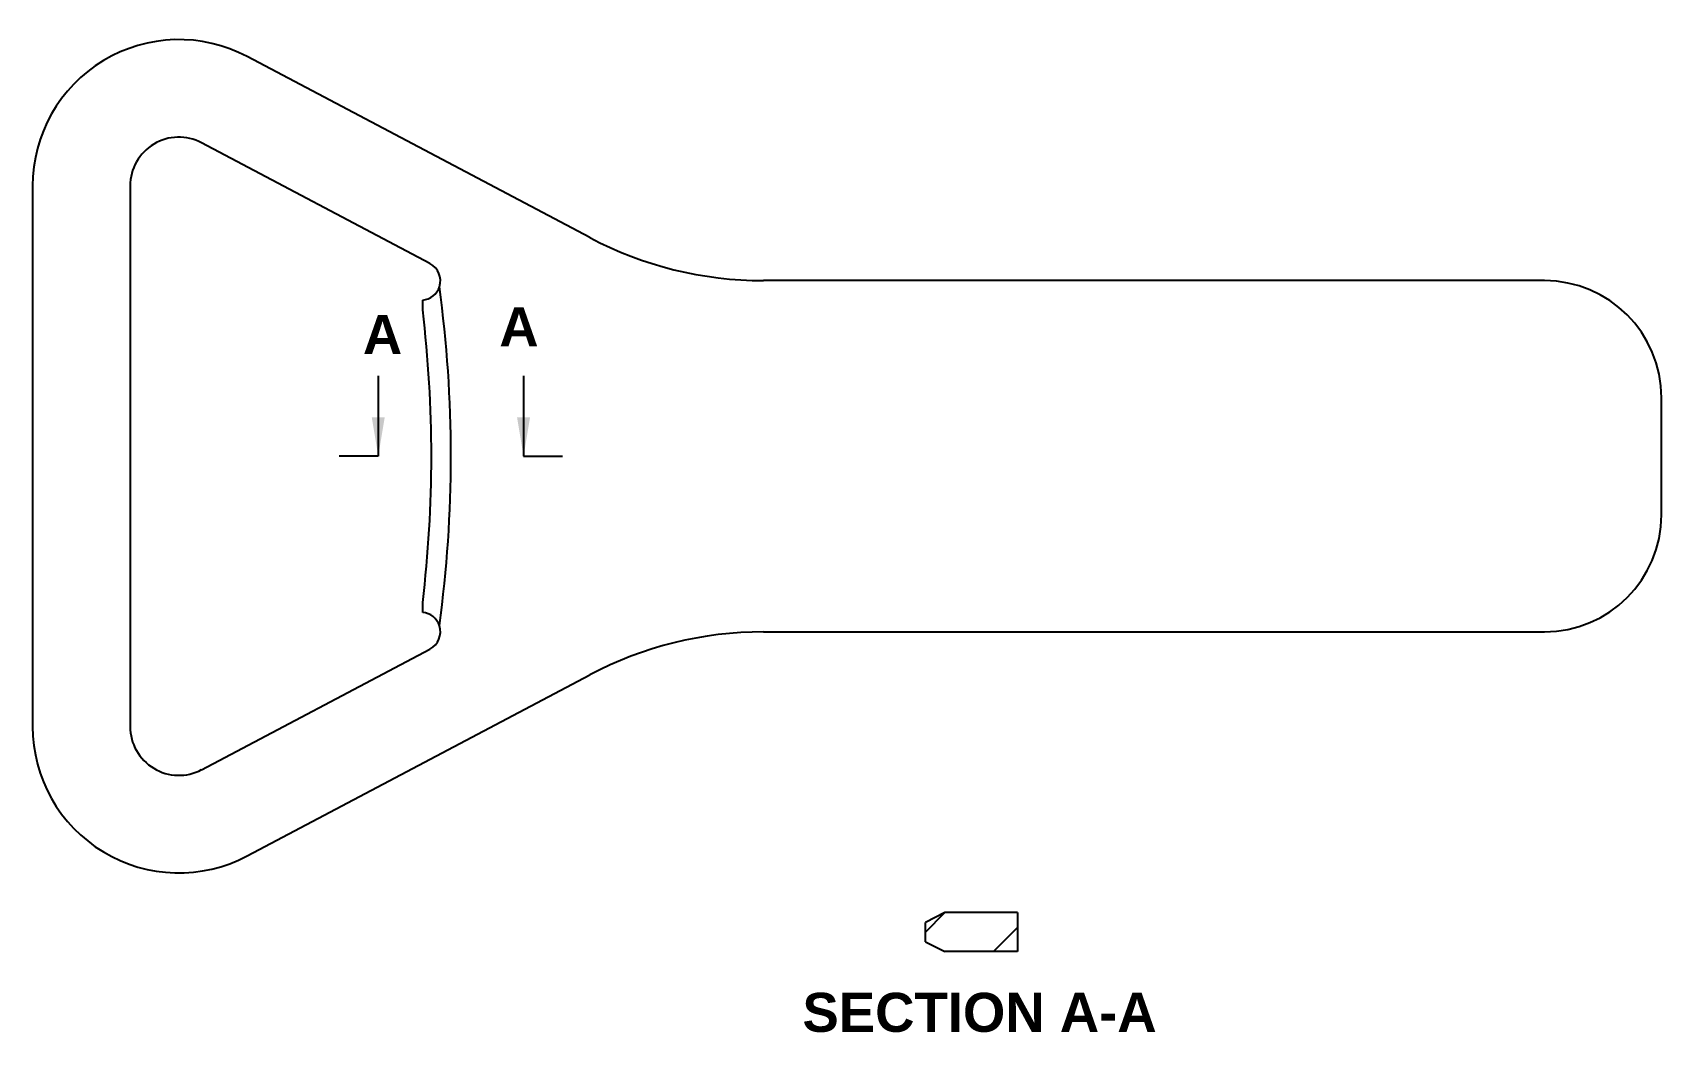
# Model space of a CAD drawing. Header units: millimetres. Extents: x 64.9 to 148.4, y 204.3 to 255.5.
import ezdxf
from ezdxf.enums import TextEntityAlignment as Align
from ezdxf.lldxf.tags import DXFTag

# ---------------------------------------------------------------- set-up
doc = ezdxf.new("R2010")
doc.units = ezdxf.units.MM
doc.layers.add('Geometry', color=7, linetype='Continuous')
doc.layers.add('PART5', color=7, linetype='Continuous')
doc.styles.add('SEACAD_ArialB', font='arialbd.ttf')
tags = doc.linetypes.add('CENTER2', pattern=[28.575, 19.05, -3.175, 3.175, -3.175]).pattern_tags.tags
tags[10:11] = [DXFTag(74, 4), DXFTag(75, 0), DXFTag(340, '0'), DXFTag(46, 0.0), DXFTag(50, 0.0), DXFTag(44, 0.0), DXFTag(45, 0.0)]
tags[8:9] = [DXFTag(74, 4), DXFTag(75, 0), DXFTag(340, '0'), DXFTag(46, 0.0), DXFTag(50, 0.0), DXFTag(44, 0.0), DXFTag(45, 0.0)]
tags[6:7] = [DXFTag(74, 4), DXFTag(75, 0), DXFTag(340, '0'), DXFTag(46, 0.0), DXFTag(50, 0.0), DXFTag(44, 0.0), DXFTag(45, 0.0)]
tags[4:5] = [DXFTag(74, 4), DXFTag(75, 0), DXFTag(340, '0'), DXFTag(46, 0.0), DXFTag(50, 0.0), DXFTag(44, 0.0), DXFTag(45, 0.0)]

# ---------------------------------------------------------------- blocks, each defined once
blk = doc.blocks.new('SE')
at = {"layer": 'PART5', "color": 7, "linetype": 'Continuous'}
for p, q in [((93.451, 245.031), (75.889, 254.308)), ((85.257, 243.704), (73.554, 249.887)), ((64.886, 247.677), (64.886, 219.973)), ((69.886, 247.677), (69.886, 219.973)), ((142.386, 242.825), (102.349, 242.825)), ((84.886, 241.325), (84.886, 241.825)), ((148.386, 230.825), (148.386, 236.825)), ((84.886, 225.825), (84.886, 226.325)), ((102.349, 224.825), (142.386, 224.825)), ((73.554, 217.762), (85.257, 223.945)), ((75.889, 213.341), (93.451, 222.619))]:
    blk.add_line(p, q, dxfattribs=at)
for centre, radius, start, end in [((72.386, 247.677), 7.5, 62.15354, 180), ((72.386, 247.677), 2.5, 62.15354, 180), ((102.349, 261.875), 19.05, 242.15354, 270), ((84.79, 242.82), 1, 342.19419, 62.15354), ((84.79, 242.82), 1, 275.48903, 342.19419), ((21.83, 233.825), 64.5, 352.25741, 7.74259), ((142.386, 236.825), 6, 0, 90), ((21.83, 233.825), 63.5, 353.21695, 6.78305), ((142.386, 230.825), 6, 270, 0), ((84.79, 224.829), 1, 17.80581, 84.51097), ((84.79, 224.829), 1, 297.84646, 17.80581), ((102.349, 205.775), 19.05, 90, 117.84646), ((72.386, 219.973), 7.5, 180, 297.84646), ((72.386, 219.973), 2.5, 180, 297.84646)]:
    blk.add_arc(centre, radius, start, end, dxfattribs=at)
blk = doc.blocks.new('SE2')
at = {"color": 7, "linetype": 'Continuous', "style": 'SEACAD_ArialB'}
blk.add_text('A', height=2, dxfattribs=at).set_placement((81.818, 241.06), align=Align.TOP_LEFT)
blk = doc.blocks.new('SE3')
at = {"color": 7, "linetype": 'Continuous', "style": 'SEACAD_ArialB'}
blk.add_text('A', height=2, dxfattribs=at).set_placement((88.81, 241.455), align=Align.TOP_LEFT)
blk = doc.blocks.new('SEANNOT_GROUP')
at = {"linetype": 'Continuous'}
blk.add_hatch(color=7, dxfattribs=at).paths.add_polyline_path([(82.272, 235.825), (82.606, 233.825), (82.939, 235.825)])
at = {"color": 7, "linetype": 'Continuous'}
blk.add_lwpolyline([(82.606, 237.949), (82.606, 233.825)], dxfattribs=at)
blk = doc.blocks.new('SEANNOT_GROUP1')
at = {"linetype": 'Continuous'}
blk.add_hatch(color=7, dxfattribs=at).paths.add_polyline_path([(89.722, 235.825), (90.055, 233.825), (90.388, 235.825)])
at = {"color": 7, "linetype": 'Continuous'}
blk.add_lwpolyline([(90.055, 237.949), (90.055, 233.825)], dxfattribs=at)
blk = doc.blocks.new('SE1')
at = {"layer": 'Geometry', "color": 7, "linetype": 'CENTER2'}
for p, q in [((82.606, 233.825), (80.606, 233.825)), ((90.055, 233.825), (92.055, 233.825))]:
    blk.add_line(p, q, dxfattribs=at)
at = {"layer": 'Geometry', "color": 7, "linetype": 'CENTER2', "const_width": 0.0005}
blk.add_lwpolyline([(82.606, 233.825), (90.055, 233.825)], dxfattribs=at)
at = {"layer": 'Geometry'}
for name in ['SE3', 'SE2', 'SEANNOT_GROUP', 'SEANNOT_GROUP1']:
    blk.add_blockref(name, (0, 0), dxfattribs=at)
blk = doc.blocks.new('SE4')
at = {"layer": 'PART5', "linetype": 'Continuous'}
h = blk.add_hatch(dxfattribs=at)
h.set_pattern_fill('LINE', angle=45, style=0)
h.paths.add_polyline_path([(115.378, 210.436), (111.653, 210.436), (110.653, 209.936), (110.653, 208.936), (111.653, 208.436), (115.378, 208.436)])
at = {"layer": 'PART5', "color": 7, "linetype": 'Continuous'}
for p, q in [((111.653, 210.436), (110.653, 209.936)), ((115.378, 210.436), (111.653, 210.436)), ((115.378, 210.436), (115.378, 208.436)), ((110.653, 208.936), (110.653, 209.936)), ((110.653, 208.936), (111.653, 208.436)), ((115.378, 208.436), (111.653, 208.436))]:
    blk.add_line(p, q, dxfattribs=at)

msp = doc.modelspace()

# ---------------------------------------------------------------- block references
at = {"layer": 'Geometry'}
for name in ['SE', 'SE1', 'SE4']:
    msp.add_blockref(name, (0, 0), dxfattribs=at)

# ---------------------------------------------------------------- texts
at = {"layer": 'Geometry', "color": 7, "linetype": 'Continuous', "style": 'SEACAD_ArialB'}
msp.add_text('SECTION A-A', height=2, dxfattribs=at).set_placement((104.352, 206.326), align=Align.TOP_LEFT)

doc.saveas('drawing.dxf')
